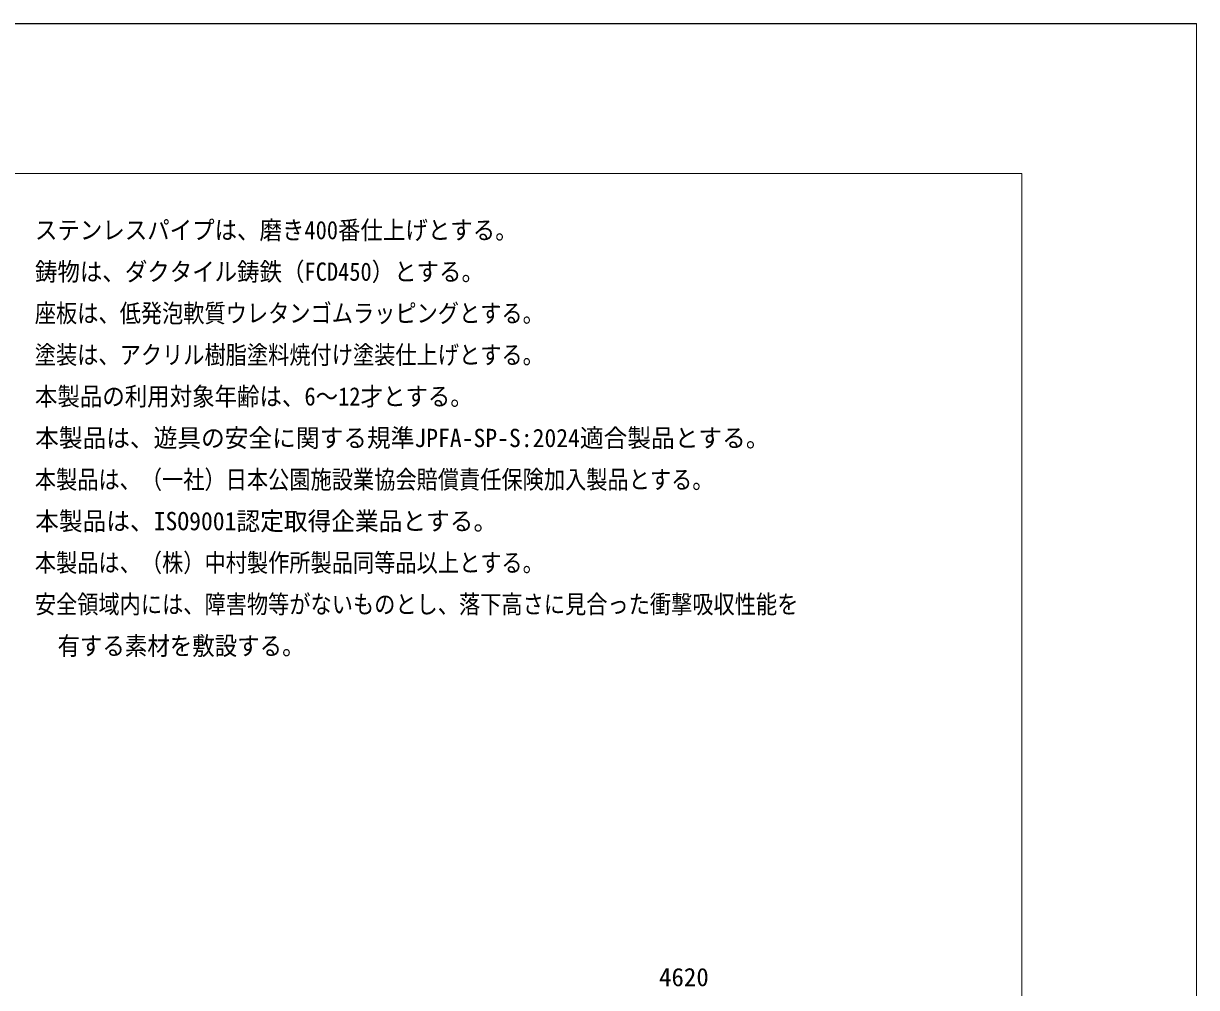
# Model space of a CAD drawing. Units: millimetres, scale not verified. Extents: x 0 to 420, y -14 to 311.
# Drawn here: x 302.8 to 420.3, y 185.9 to 282.6 of the extents above; entities that cross this region are included whole.
import ezdxf
from ezdxf.enums import TextEntityAlignment as Align

# ---------------------------------------------------------------- set-up
doc = ezdxf.new("R2010")
doc.units = ezdxf.units.MM
doc.header["$LTSCALE"] = 0.5
for name, color, linetype, lineweight in [('DEFPOINTS_3', 7, 'Continuous', 0), ('LY_2', 7, 'Continuous', 0), ('LY_5', 2, 'Continuous', 18), ('LY_6', 7, 'Continuous', 0)]:
    doc.layers.add(name, color=color, linetype=linetype, lineweight=lineweight)
doc.styles.add('ＭＳ ゴシック', font='')
doc.styles.get('ＭＳ ゴシック').set_extended_font_data('MS Gothic')

msp = doc.modelspace()

# ---------------------------------------------------------------- linework, layer by layer
at = {"layer": 'DEFPOINTS_3'}
for p, q in [((420.2883, 282.5311), (0.2883, 282.5311)), ((420.2883, -14.4689), (420.2883, 282.5311))]:
    msp.add_line(p, q, dxfattribs=at)
at = {"layer": 'LY_2'}
for p, q in [((402.7883, 267.5311), (17.7883, 267.5311)), ((402.7883, 0.5311), (402.7883, 267.5311))]:
    msp.add_line(p, q, dxfattribs=at)
at = {"layer": 'LY_5', "color": 7, "lineweight": 0}
for p, q in [((420.3046, 282.5689), (0.1954, 282.5689)), ((420.3046, -14.4258), (420.3046, 282.5689))]:
    msp.add_line(p, q, dxfattribs=at)

# ---------------------------------------------------------------- texts
at = {"layer": 'LY_6', "style": 'ＭＳ ゴシック'}
for s, width, p in [('ステンレスパイプは、磨き400番仕上げとする。', 0.9, (303.9112, 260.3947)), ('鋳物は、ダクタイル鋳鉄（FCD450）とする。', 0.9, (303.9173, 256.228)), ('座板は、低発泡軟質ウレタンゴムラッピングとする。', 0.85, (303.8988, 252.0613)), ('塗装は、アクリル樹脂塗料焼付け塗装仕上げとする。', 0.85, (303.8988, 247.8947)), ('本製品の利用対象年齢は、6～12才とする。', 0.9, (303.9125, 243.728)), ('本製品は、遊具の安全に関する規準JPFA-SP-S:2024適合製品とする。', 0.95, (303.9296, 239.5613)), ('本製品は、（一社）日本公園施設業協会賠償責任保険加入製品とする。', 0.85, (303.8988, 235.3947)), ('本製品は、ISO9001認定取得企業品とする。', 0.95, (303.9326, 231.228)), ('本製品は、（株）中村製作所製品同等品以上とする。', 0.85, (303.8988, 227.0613)), ('安全領域内には、障害物等がないものとし、落下高さに見合った衝撃吸収性能を', 0.85, (303.8988, 222.8947)), ('  有する素材を敷設する。', 0.9, (303.9284, 218.728))]:
    msp.add_text(s, height=1.833, dxfattribs=dict(at, width=width)).set_placement(p, align=Align.BOTTOM_LEFT)
msp.add_text('4620', height=1.833, dxfattribs=at).set_placement((366.4429, 185.5311), align=Align.BOTTOM_LEFT)

doc.saveas('drawing.dxf')
